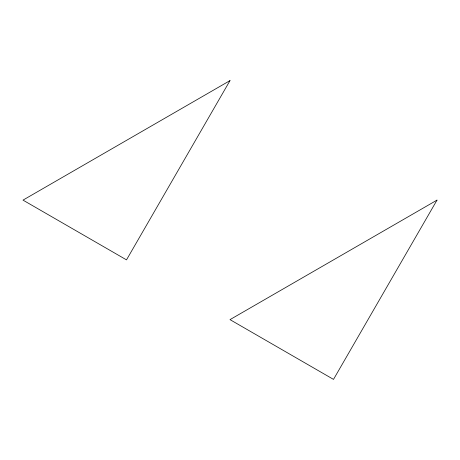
<?xml version="1.0" encoding="UTF-8"?>
<svg xmlns="http://www.w3.org/2000/svg" width="460" height="460" viewBox="0 0 460 460"><rect width="100%" height="100%" fill="white"/><g stroke="black" fill="none" stroke-linecap="round" stroke-linejoin="round"><path stroke-width="0.69" d="M230 80.609L126.5 259.877L23 200.123L230 80.609M437 200.123L333.5 379.391L230 319.631L437 200.123"/></g></svg>
